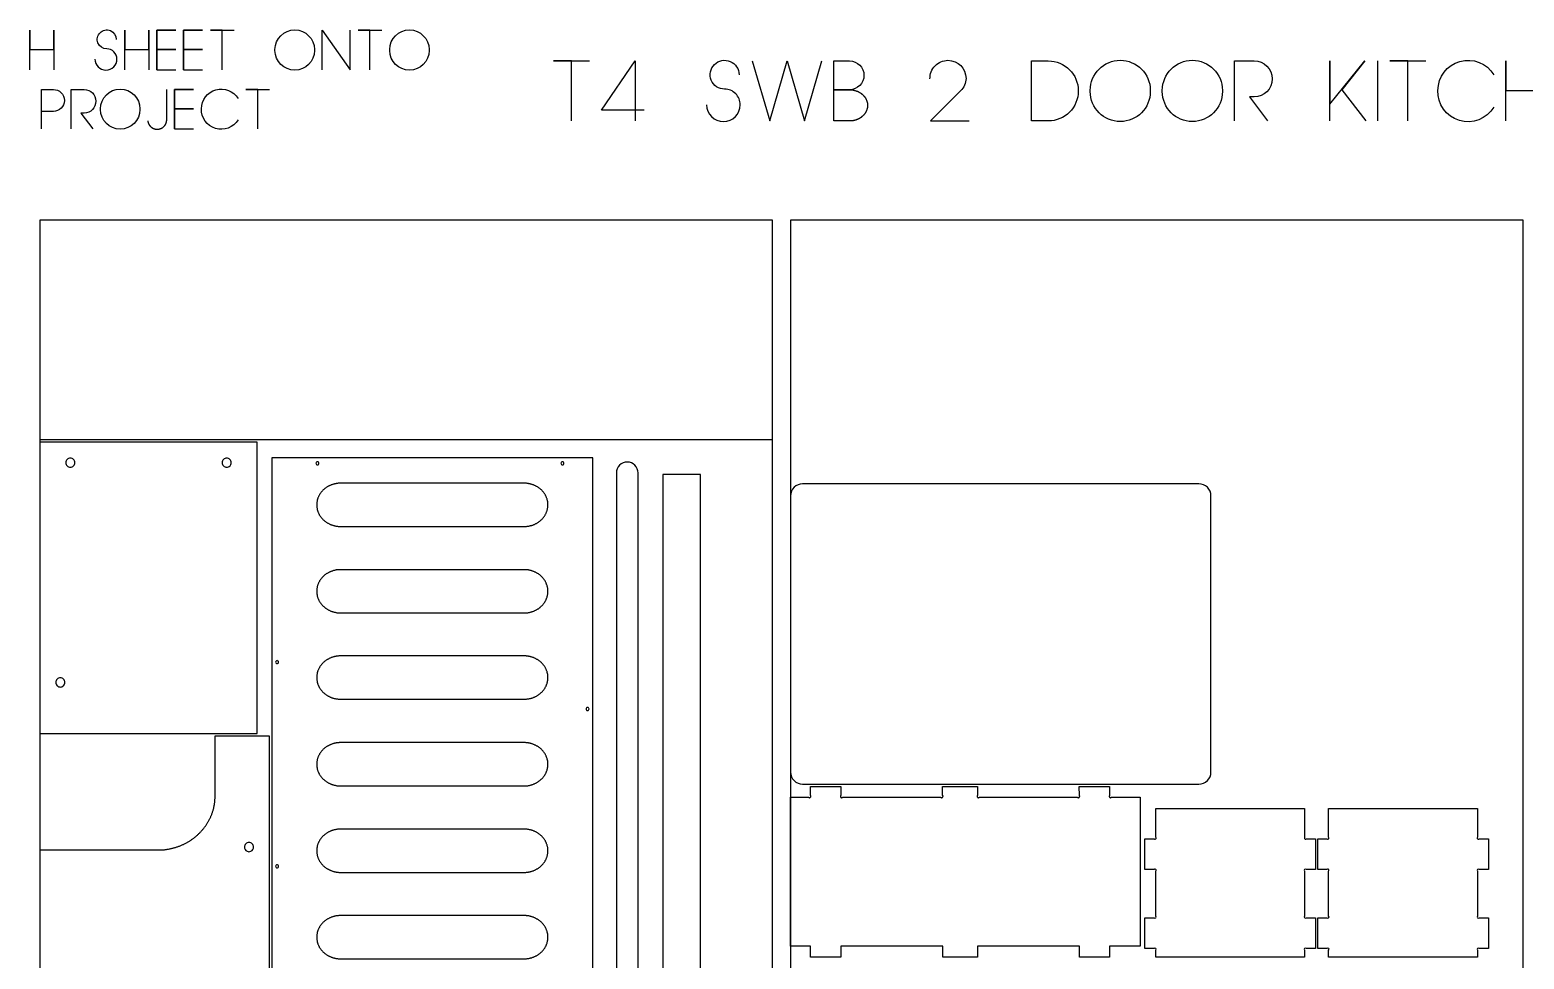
# Model space of a CAD drawing. Extents: x -767 to 4979, y -439 to 2808.
# Drawn here: x 1238 to 3726, y 1210 to 2757 of the extents above; entities that cross this region are included whole.
import ezdxf

# ---------------------------------------------------------------- set-up
doc = ezdxf.new("R2010")
doc.units = 0
for name, color, linetype in [('LAYER_10', 18, 'CONTINUOUS'), ('T5_LOGOLAYER_2', 18, 'CONTINUOUS'), ('T5_LOGOLAYER_20', 18, 'CONTINUOUS'), ('T5_LOGOLAYER_21', 18, 'CONTINUOUS')]:
    doc.layers.add(name, color=color, linetype=linetype)

msp = doc.modelspace()

# ---------------------------------------------------------------- linework, layer by layer
at = {"layer": 'LAYER_10'}
for points in [[(1640.3, 1024), (2175.3, 1024), (2175.3, 2044), (1640.3, 2044)], [(1754.9, 1929.9), (2060.7, 1929.9), (2061.7, 1929.9), (2062.7, 1929.9), (2063.7, 1930), (2064.7, 1930), (2065.7, 1930.1), (2066.7, 1930.3), (2067.7, 1930.4), (2068.7, 1930.6), (2069.6, 1930.8), (2070.6, 1931), (2071.5, 1931.2), (2072.5, 1931.5), (2073.4, 1931.7), (2074.3, 1932), (2075.2, 1932.3), (2076.1, 1932.7), (2077, 1933), (2077.8, 1933.4), (2078.7, 1933.8), (2079.5, 1934.2), (2080.4, 1934.6), (2081.2, 1935), (2082, 1935.5), (2082.8, 1936), (2083.6, 1936.5), (2084.4, 1937), (2085.1, 1937.5), (2085.8, 1938), (2086.6, 1938.6), (2087.3, 1939.2), (2088, 1939.8), (2088.7, 1940.4), (2089.3, 1941), (2090, 1941.6), (2090.6, 1942.2), (2091.2, 1942.9), (2091.8, 1943.6), (2092.4, 1944.3), (2093, 1945), (2093.5, 1945.7), (2094, 1946.4), (2094.5, 1947.1), (2095, 1947.9), (2095.5, 1948.6), (2095.9, 1949.4), (2096.4, 1950.2), (2096.8, 1951), (2097.2, 1951.8), (2097.5, 1952.6), (2097.9, 1953.4), (2098.2, 1954.2), (2098.5, 1955.1), (2098.8, 1955.9), (2099, 1956.8), (2099.3, 1957.6), (2099.5, 1958.5), (2099.7, 1959.4), (2099.8, 1960.3), (2100, 1961.2), (2100.1, 1962.1), (2100.2, 1963), (2100.2, 1963.9), (2100.3, 1964.8), (2100.3, 1965.7), (2100.3, 1965.9), (2100.3, 1966.8), (2100.3, 1967.7), (2100.2, 1968.6), (2100.1, 1969.5), (2100, 1970.4), (2099.9, 1971.3), (2099.7, 1972.2), (2099.5, 1973.1), (2099.3, 1974), (2099.1, 1974.9), (2098.8, 1975.7), (2098.5, 1976.6), (2098.2, 1977.4), (2097.9, 1978.2), (2097.6, 1979.1), (2097.2, 1979.9), (2096.8, 1980.7), (2096.4, 1981.5), (2096, 1982.2), (2095.5, 1983), (2095.1, 1983.8), (2094.6, 1984.5), (2094.1, 1985.3), (2093.5, 1986), (2093, 1986.7), (2092.4, 1987.4), (2091.9, 1988.1), (2091.3, 1988.8), (2090.6, 1989.4), (2090, 1990.1), (2089.4, 1990.7), (2088.7, 1991.3), (2088, 1991.9), (2087.3, 1992.5), (2086.6, 1993.1), (2085.9, 1993.6), (2085.2, 1994.2), (2084.4, 1994.7), (2083.6, 1995.2), (2082.8, 1995.7), (2082.1, 1996.2), (2081.2, 1996.6), (2080.4, 1997.1), (2079.6, 1997.5), (2078.7, 1997.9), (2077.9, 1998.3), (2077, 1998.7), (2076.1, 1999), (2075.2, 1999.4), (2074.3, 1999.7), (2073.4, 2000), (2072.5, 2000.2), (2071.5, 2000.5), (2070.6, 2000.7), (2069.6, 2000.9), (2068.7, 2001.1), (2067.7, 2001.3), (2066.7, 2001.4), (2065.7, 2001.6), (2064.8, 2001.7), (2063.8, 2001.8), (2062.7, 2001.8), (2061.7, 2001.8), (2060.7, 2001.9), (1754.9, 2001.9), (1753.9, 2001.8), (1752.9, 2001.8), (1751.9, 2001.8), (1750.9, 2001.7), (1749.9, 2001.6), (1748.9, 2001.4), (1747.9, 2001.3), (1746.9, 2001.1), (1746, 2000.9), (1745, 2000.7), (1744.1, 2000.5), (1743.1, 2000.2), (1742.2, 2000), (1741.3, 1999.7), (1740.4, 1999.4), (1739.5, 1999), (1738.6, 1998.7), (1737.8, 1998.3), (1736.9, 1997.9), (1736, 1997.5), (1735.2, 1997.1), (1734.4, 1996.7), (1733.6, 1996.2), (1732.8, 1995.7), (1732, 1995.2), (1731.2, 1994.7), (1730.5, 1994.2), (1729.7, 1993.7), (1729, 1993.1), (1728.3, 1992.5), (1727.6, 1991.9), (1726.9, 1991.3), (1726.3, 1990.7), (1725.6, 1990.1), (1725, 1989.4), (1724.4, 1988.8), (1723.8, 1988.1), (1723.2, 1987.4), (1722.6, 1986.7), (1722.1, 1986), (1721.6, 1985.3), (1721.1, 1984.6), (1720.6, 1983.8), (1720.1, 1983.1), (1719.7, 1982.3), (1719.2, 1981.5), (1718.8, 1980.7), (1718.4, 1979.9), (1718.1, 1979.1), (1717.7, 1978.3), (1717.4, 1977.4), (1717.1, 1976.6), (1716.8, 1975.8), (1716.6, 1974.9), (1716.3, 1974), (1716.1, 1973.2), (1715.9, 1972.3), (1715.8, 1971.4), (1715.6, 1970.5), (1715.5, 1969.6), (1715.4, 1968.7), (1715.4, 1967.8), (1715.3, 1966.8), (1715.3, 1965.9), (1715.3, 1965.9), (1715.3, 1964.9), (1715.4, 1964), (1715.4, 1963.1), (1715.5, 1962.2), (1715.6, 1961.3), (1715.8, 1960.4), (1715.9, 1959.5), (1716.1, 1958.6), (1716.3, 1957.7), (1716.6, 1956.9), (1716.8, 1956), (1717.1, 1955.2), (1717.4, 1954.3), (1717.7, 1953.5), (1718.1, 1952.7), (1718.4, 1951.8), (1718.8, 1951), (1719.2, 1950.3), (1719.6, 1949.5), (1720.1, 1948.7), (1720.6, 1947.9), (1721, 1947.2), (1721.5, 1946.5), (1722.1, 1945.7), (1722.6, 1945), (1723.2, 1944.3), (1723.8, 1943.6), (1724.3, 1943), (1725, 1942.3), (1725.6, 1941.7), (1726.2, 1941), (1726.9, 1940.4), (1727.6, 1939.8), (1728.3, 1939.2), (1729, 1938.6), (1729.7, 1938.1), (1730.5, 1937.5), (1731.2, 1937), (1732, 1936.5), (1732.8, 1936), (1733.6, 1935.5), (1734.4, 1935.1), (1735.2, 1934.6), (1736, 1934.2), (1736.9, 1933.8), (1737.7, 1933.4), (1738.6, 1933), (1739.5, 1932.7), (1740.4, 1932.4), (1741.3, 1932), (1742.2, 1931.8), (1743.1, 1931.5), (1744.1, 1931.2), (1745, 1931), (1746, 1930.8), (1746.9, 1930.6), (1747.9, 1930.4), (1748.9, 1930.3), (1749.9, 1930.1), (1750.9, 1930), (1751.9, 1930), (1752.9, 1929.9), (1753.9, 1929.9)], [(1754.9, 1785.9), (2060.7, 1785.9), (2061.7, 1785.9), (2062.7, 1786), (2063.7, 1786), (2064.7, 1786.1), (2065.7, 1786.2), (2066.7, 1786.3), (2067.7, 1786.5), (2068.7, 1786.7), (2069.6, 1786.8), (2070.6, 1787.1), (2071.5, 1787.3), (2072.5, 1787.5), (2073.4, 1787.8), (2074.3, 1788.1), (2075.2, 1788.4), (2076.1, 1788.7), (2077, 1789.1), (2077.8, 1789.5), (2078.7, 1789.8), (2079.5, 1790.3), (2080.4, 1790.7), (2081.2, 1791.1), (2082, 1791.6), (2082.8, 1792.1), (2083.6, 1792.5), (2084.4, 1793), (2085.1, 1793.6), (2085.8, 1794.1), (2086.6, 1794.7), (2087.3, 1795.2), (2088, 1795.8), (2088.7, 1796.4), (2089.3, 1797), (2090, 1797.7), (2090.6, 1798.3), (2091.2, 1799), (2091.8, 1799.6), (2092.4, 1800.3), (2093, 1801), (2093.5, 1801.7), (2094, 1802.5), (2094.5, 1803.2), (2095, 1803.9), (2095.5, 1804.7), (2095.9, 1805.5), (2096.4, 1806.2), (2096.8, 1807), (2097.2, 1807.8), (2097.5, 1808.6), (2097.9, 1809.5), (2098.2, 1810.3), (2098.5, 1811.1), (2098.8, 1812), (2099, 1812.8), (2099.3, 1813.7), (2099.5, 1814.6), (2099.7, 1815.4), (2099.8, 1816.3), (2100, 1817.2), (2100.1, 1818.1), (2100.2, 1819), (2100.2, 1820), (2100.3, 1820.9), (2100.3, 1821.8), (2100.3, 1821.9), (2100.3, 1822.9), (2100.3, 1823.8), (2100.2, 1824.7), (2100.1, 1825.6), (2100, 1826.5), (2099.9, 1827.4), (2099.7, 1828.3), (2099.5, 1829.2), (2099.3, 1830.1), (2099.1, 1830.9), (2098.8, 1831.8), (2098.5, 1832.6), (2098.2, 1833.5), (2097.9, 1834.3), (2097.6, 1835.1), (2097.2, 1835.9), (2096.8, 1836.7), (2096.4, 1837.5), (2096, 1838.3), (2095.5, 1839.1), (2095.1, 1839.8), (2094.6, 1840.6), (2094.1, 1841.3), (2093.5, 1842.1), (2093, 1842.8), (2092.4, 1843.5), (2091.9, 1844.2), (2091.3, 1844.8), (2090.6, 1845.5), (2090, 1846.1), (2089.4, 1846.8), (2088.7, 1847.4), (2088, 1848), (2087.3, 1848.6), (2086.6, 1849.1), (2085.9, 1849.7), (2085.2, 1850.3), (2084.4, 1850.8), (2083.6, 1851.3), (2082.8, 1851.8), (2082.1, 1852.3), (2081.2, 1852.7), (2080.4, 1853.2), (2079.6, 1853.6), (2078.7, 1854), (2077.9, 1854.4), (2077, 1854.7), (2076.1, 1855.1), (2075.2, 1855.4), (2074.3, 1855.7), (2073.4, 1856), (2072.5, 1856.3), (2071.5, 1856.6), (2070.6, 1856.8), (2069.6, 1857), (2068.7, 1857.2), (2067.7, 1857.4), (2066.7, 1857.5), (2065.7, 1857.6), (2064.8, 1857.7), (2063.8, 1857.8), (2062.7, 1857.9), (2061.7, 1857.9), (2060.7, 1857.9), (1754.9, 1857.9), (1753.9, 1857.9), (1752.9, 1857.9), (1751.9, 1857.8), (1750.9, 1857.7), (1749.9, 1857.6), (1748.9, 1857.5), (1747.9, 1857.4), (1746.9, 1857.2), (1746, 1857), (1745, 1856.8), (1744.1, 1856.6), (1743.1, 1856.3), (1742.2, 1856), (1741.3, 1855.7), (1740.4, 1855.4), (1739.5, 1855.1), (1738.6, 1854.8), (1737.8, 1854.4), (1736.9, 1854), (1736, 1853.6), (1735.2, 1853.2), (1734.4, 1852.7), (1733.6, 1852.3), (1732.8, 1851.8), (1732, 1851.3), (1731.2, 1850.8), (1730.5, 1850.3), (1729.7, 1849.7), (1729, 1849.2), (1728.3, 1848.6), (1727.6, 1848), (1726.9, 1847.4), (1726.3, 1846.8), (1725.6, 1846.2), (1725, 1845.5), (1724.4, 1844.9), (1723.8, 1844.2), (1723.2, 1843.5), (1722.6, 1842.8), (1722.1, 1842.1), (1721.6, 1841.4), (1721.1, 1840.6), (1720.6, 1839.9), (1720.1, 1839.1), (1719.7, 1838.4), (1719.2, 1837.6), (1718.8, 1836.8), (1718.4, 1836), (1718.1, 1835.2), (1717.7, 1834.3), (1717.4, 1833.5), (1717.1, 1832.7), (1716.8, 1831.8), (1716.6, 1831), (1716.3, 1830.1), (1716.1, 1829.2), (1715.9, 1828.4), (1715.8, 1827.5), (1715.6, 1826.6), (1715.5, 1825.7), (1715.4, 1824.8), (1715.4, 1823.8), (1715.3, 1822.9), (1715.3, 1822), (1715.3, 1821.9), (1715.3, 1821), (1715.4, 1820.1), (1715.4, 1819.2), (1715.5, 1818.2), (1715.6, 1817.3), (1715.8, 1816.4), (1715.9, 1815.6), (1716.1, 1814.7), (1716.3, 1813.8), (1716.6, 1812.9), (1716.8, 1812.1), (1717.1, 1811.2), (1717.4, 1810.4), (1717.7, 1809.6), (1718.1, 1808.7), (1718.4, 1807.9), (1718.8, 1807.1), (1719.2, 1806.3), (1719.6, 1805.5), (1720.1, 1804.8), (1720.6, 1804), (1721, 1803.3), (1721.5, 1802.5), (1722.1, 1801.8), (1722.6, 1801.1), (1723.2, 1800.4), (1723.8, 1799.7), (1724.3, 1799), (1725, 1798.4), (1725.6, 1797.7), (1726.2, 1797.1), (1726.9, 1796.5), (1727.6, 1795.9), (1728.3, 1795.3), (1729, 1794.7), (1729.7, 1794.1), (1730.5, 1793.6), (1731.2, 1793.1), (1732, 1792.6), (1732.8, 1792.1), (1733.6, 1791.6), (1734.4, 1791.1), (1735.2, 1790.7), (1736, 1790.3), (1736.9, 1789.9), (1737.7, 1789.5), (1738.6, 1789.1), (1739.5, 1788.8), (1740.4, 1788.4), (1741.3, 1788.1), (1742.2, 1787.8), (1743.1, 1787.5), (1744.1, 1787.3), (1745, 1787.1), (1746, 1786.9), (1746.9, 1786.7), (1747.9, 1786.5), (1748.9, 1786.3), (1749.9, 1786.2), (1750.9, 1786.1), (1751.9, 1786), (1752.9, 1786), (1753.9, 1785.9)], [(1754.9, 1642.3), (2060.7, 1642.3), (2061.7, 1642.3), (2062.7, 1642.3), (2063.7, 1642.4), (2064.7, 1642.5), (2065.7, 1642.6), (2066.7, 1642.7), (2067.7, 1642.9), (2068.7, 1643), (2069.6, 1643.2), (2070.6, 1643.4), (2071.5, 1643.7), (2072.5, 1643.9), (2073.4, 1644.2), (2074.3, 1644.5), (2075.2, 1644.8), (2076.1, 1645.1), (2077, 1645.5), (2077.8, 1645.8), (2078.7, 1646.2), (2079.5, 1646.6), (2080.4, 1647), (2081.2, 1647.5), (2082, 1647.9), (2082.8, 1648.4), (2083.6, 1648.9), (2084.4, 1649.4), (2085.1, 1649.9), (2085.8, 1650.5), (2086.6, 1651), (2087.3, 1651.6), (2088, 1652.2), (2088.7, 1652.8), (2089.3, 1653.4), (2090, 1654), (2090.6, 1654.7), (2091.2, 1655.3), (2091.8, 1656), (2092.4, 1656.7), (2093, 1657.4), (2093.5, 1658.1), (2094, 1658.8), (2094.5, 1659.6), (2095, 1660.3), (2095.5, 1661.1), (2095.9, 1661.8), (2096.4, 1662.6), (2096.8, 1663.4), (2097.2, 1664.2), (2097.5, 1665), (2097.9, 1665.8), (2098.2, 1666.7), (2098.5, 1667.5), (2098.8, 1668.3), (2099, 1669.2), (2099.3, 1670.1), (2099.5, 1670.9), (2099.7, 1671.8), (2099.8, 1672.7), (2100, 1673.6), (2100.1, 1674.5), (2100.2, 1675.4), (2100.2, 1676.3), (2100.3, 1677.2), (2100.3, 1678.2), (2100.3, 1678.3), (2100.3, 1679.2), (2100.3, 1680.1), (2100.2, 1681.1), (2100.1, 1682), (2100, 1682.9), (2099.9, 1683.8), (2099.7, 1684.7), (2099.5, 1685.6), (2099.3, 1686.4), (2099.1, 1687.3), (2098.8, 1688.2), (2098.5, 1689), (2098.2, 1689.8), (2097.9, 1690.7), (2097.6, 1691.5), (2097.2, 1692.3), (2096.8, 1693.1), (2096.4, 1693.9), (2096, 1694.7), (2095.5, 1695.5), (2095.1, 1696.2), (2094.6, 1697), (2094.1, 1697.7), (2093.5, 1698.4), (2093, 1699.1), (2092.4, 1699.8), (2091.9, 1700.5), (2091.3, 1701.2), (2090.6, 1701.9), (2090, 1702.5), (2089.4, 1703.1), (2088.7, 1703.8), (2088, 1704.4), (2087.3, 1704.9), (2086.6, 1705.5), (2085.9, 1706.1), (2085.2, 1706.6), (2084.4, 1707.1), (2083.6, 1707.7), (2082.8, 1708.1), (2082.1, 1708.6), (2081.2, 1709.1), (2080.4, 1709.5), (2079.6, 1710), (2078.7, 1710.4), (2077.9, 1710.7), (2077, 1711.1), (2076.1, 1711.5), (2075.2, 1711.8), (2074.3, 1712.1), (2073.4, 1712.4), (2072.5, 1712.7), (2071.5, 1712.9), (2070.6, 1713.2), (2069.6, 1713.4), (2068.7, 1713.6), (2067.7, 1713.7), (2066.7, 1713.9), (2065.7, 1714), (2064.8, 1714.1), (2063.8, 1714.2), (2062.7, 1714.2), (2061.7, 1714.3), (2060.7, 1714.3), (1754.9, 1714.3), (1753.9, 1714.3), (1752.9, 1714.2), (1751.9, 1714.2), (1750.9, 1714.1), (1749.9, 1714), (1748.9, 1713.9), (1747.9, 1713.7), (1746.9, 1713.6), (1746, 1713.4), (1745, 1713.2), (1744.1, 1712.9), (1743.1, 1712.7), (1742.2, 1712.4), (1741.3, 1712.1), (1740.4, 1711.8), (1739.5, 1711.5), (1738.6, 1711.1), (1737.8, 1710.8), (1736.9, 1710.4), (1736, 1710), (1735.2, 1709.5), (1734.4, 1709.1), (1733.6, 1708.6), (1732.8, 1708.2), (1732, 1707.7), (1731.2, 1707.2), (1730.5, 1706.6), (1729.7, 1706.1), (1729, 1705.5), (1728.3, 1705), (1727.6, 1704.4), (1726.9, 1703.8), (1726.3, 1703.2), (1725.6, 1702.5), (1725, 1701.9), (1724.4, 1701.2), (1723.8, 1700.5), (1723.2, 1699.9), (1722.6, 1699.2), (1722.1, 1698.5), (1721.6, 1697.7), (1721.1, 1697), (1720.6, 1696.2), (1720.1, 1695.5), (1719.7, 1694.7), (1719.2, 1693.9), (1718.8, 1693.1), (1718.4, 1692.3), (1718.1, 1691.5), (1717.7, 1690.7), (1717.4, 1689.9), (1717.1, 1689), (1716.8, 1688.2), (1716.6, 1687.3), (1716.3, 1686.5), (1716.1, 1685.6), (1715.9, 1684.7), (1715.8, 1683.8), (1715.6, 1682.9), (1715.5, 1682), (1715.4, 1681.1), (1715.4, 1680.2), (1715.3, 1679.3), (1715.3, 1678.4), (1715.3, 1678.3), (1715.3, 1677.4), (1715.4, 1676.4), (1715.4, 1675.5), (1715.5, 1674.6), (1715.6, 1673.7), (1715.8, 1672.8), (1715.9, 1671.9), (1716.1, 1671), (1716.3, 1670.2), (1716.6, 1669.3), (1716.8, 1668.4), (1717.1, 1667.6), (1717.4, 1666.7), (1717.7, 1665.9), (1718.1, 1665.1), (1718.4, 1664.3), (1718.8, 1663.5), (1719.2, 1662.7), (1719.6, 1661.9), (1720.1, 1661.1), (1720.6, 1660.4), (1721, 1659.6), (1721.5, 1658.9), (1722.1, 1658.2), (1722.6, 1657.5), (1723.2, 1656.8), (1723.8, 1656.1), (1724.3, 1655.4), (1725, 1654.7), (1725.6, 1654.1), (1726.2, 1653.5), (1726.9, 1652.8), (1727.6, 1652.2), (1728.3, 1651.6), (1729, 1651.1), (1729.7, 1650.5), (1730.5, 1650), (1731.2, 1649.4), (1732, 1648.9), (1732.8, 1648.4), (1733.6, 1648), (1734.4, 1647.5), (1735.2, 1647.1), (1736, 1646.6), (1736.9, 1646.2), (1737.7, 1645.8), (1738.6, 1645.5), (1739.5, 1645.1), (1740.4, 1644.8), (1741.3, 1644.5), (1742.2, 1644.2), (1743.1, 1643.9), (1744.1, 1643.7), (1745, 1643.4), (1746, 1643.2), (1746.9, 1643), (1747.9, 1642.9), (1748.9, 1642.7), (1749.9, 1642.6), (1750.9, 1642.5), (1751.9, 1642.4), (1752.9, 1642.3), (1753.9, 1642.3)], [(1754.9, 1497.9), (2060.7, 1497.9), (2061.7, 1497.9), (2062.7, 1498), (2063.7, 1498), (2064.7, 1498.1), (2065.7, 1498.2), (2066.7, 1498.3), (2067.7, 1498.5), (2068.7, 1498.7), (2069.6, 1498.8), (2070.6, 1499.1), (2071.5, 1499.3), (2072.5, 1499.5), (2073.4, 1499.8), (2074.3, 1500.1), (2075.2, 1500.4), (2076.1, 1500.7), (2077, 1501.1), (2077.8, 1501.5), (2078.7, 1501.9), (2079.5, 1502.3), (2080.4, 1502.7), (2081.2, 1503.1), (2082, 1503.6), (2082.8, 1504.1), (2083.6, 1504.5), (2084.4, 1505.1), (2085.1, 1505.6), (2085.8, 1506.1), (2086.6, 1506.7), (2087.3, 1507.2), (2088, 1507.8), (2088.7, 1508.4), (2089.3, 1509), (2090, 1509.7), (2090.6, 1510.3), (2091.2, 1511), (2091.8, 1511.6), (2092.4, 1512.3), (2093, 1513), (2093.5, 1513.7), (2094, 1514.5), (2094.5, 1515.2), (2095, 1515.9), (2095.5, 1516.7), (2095.9, 1517.5), (2096.4, 1518.2), (2096.8, 1519), (2097.2, 1519.8), (2097.5, 1520.6), (2097.9, 1521.5), (2098.2, 1522.3), (2098.5, 1523.1), (2098.8, 1524), (2099, 1524.8), (2099.3, 1525.7), (2099.5, 1526.6), (2099.7, 1527.4), (2099.8, 1528.3), (2100, 1529.2), (2100.1, 1530.1), (2100.2, 1531), (2100.2, 1532), (2100.3, 1532.9), (2100.3, 1533.8), (2100.3, 1533.9), (2100.3, 1534.9), (2100.3, 1535.8), (2100.2, 1536.7), (2100.1, 1537.6), (2100, 1538.5), (2099.9, 1539.4), (2099.7, 1540.3), (2099.5, 1541.2), (2099.3, 1542.1), (2099.1, 1542.9), (2098.8, 1543.8), (2098.5, 1544.6), (2098.2, 1545.5), (2097.9, 1546.3), (2097.6, 1547.1), (2097.2, 1547.9), (2096.8, 1548.7), (2096.4, 1549.5), (2096, 1550.3), (2095.5, 1551.1), (2095.1, 1551.8), (2094.6, 1552.6), (2094.1, 1553.3), (2093.5, 1554.1), (2093, 1554.8), (2092.4, 1555.5), (2091.9, 1556.2), (2091.3, 1556.8), (2090.6, 1557.5), (2090, 1558.1), (2089.4, 1558.8), (2088.7, 1559.4), (2088, 1560), (2087.3, 1560.6), (2086.6, 1561.2), (2085.9, 1561.7), (2085.2, 1562.3), (2084.4, 1562.8), (2083.6, 1563.3), (2082.8, 1563.8), (2082.1, 1564.3), (2081.2, 1564.7), (2080.4, 1565.2), (2079.6, 1565.6), (2078.7, 1566), (2077.9, 1566.4), (2077, 1566.7), (2076.1, 1567.1), (2075.2, 1567.4), (2074.3, 1567.7), (2073.4, 1568), (2072.5, 1568.3), (2071.5, 1568.6), (2070.6, 1568.8), (2069.6, 1569), (2068.7, 1569.2), (2067.7, 1569.4), (2066.7, 1569.5), (2065.7, 1569.6), (2064.8, 1569.7), (2063.8, 1569.8), (2062.7, 1569.9), (2061.7, 1569.9), (2060.7, 1569.9), (1754.9, 1569.9), (1753.9, 1569.9), (1752.9, 1569.9), (1751.9, 1569.8), (1750.9, 1569.7), (1749.9, 1569.6), (1748.9, 1569.5), (1747.9, 1569.4), (1746.9, 1569.2), (1746, 1569), (1745, 1568.8), (1744.1, 1568.6), (1743.1, 1568.3), (1742.2, 1568), (1741.3, 1567.7), (1740.4, 1567.4), (1739.5, 1567.1), (1738.6, 1566.8), (1737.8, 1566.4), (1736.9, 1566), (1736, 1565.6), (1735.2, 1565.2), (1734.4, 1564.7), (1733.6, 1564.3), (1732.8, 1563.8), (1732, 1563.3), (1731.2, 1562.8), (1730.5, 1562.3), (1729.7, 1561.7), (1729, 1561.2), (1728.3, 1560.6), (1727.6, 1560), (1726.9, 1559.4), (1726.3, 1558.8), (1725.6, 1558.2), (1725, 1557.5), (1724.4, 1556.9), (1723.8, 1556.2), (1723.2, 1555.5), (1722.6, 1554.8), (1722.1, 1554.1), (1721.6, 1553.4), (1721.1, 1552.6), (1720.6, 1551.9), (1720.1, 1551.1), (1719.7, 1550.4), (1719.2, 1549.6), (1718.8, 1548.8), (1718.4, 1548), (1718.1, 1547.2), (1717.7, 1546.4), (1717.4, 1545.5), (1717.1, 1544.7), (1716.8, 1543.8), (1716.6, 1543), (1716.3, 1542.1), (1716.1, 1541.2), (1715.9, 1540.4), (1715.8, 1539.5), (1715.6, 1538.6), (1715.5, 1537.7), (1715.4, 1536.8), (1715.4, 1535.8), (1715.3, 1534.9), (1715.3, 1534), (1715.3, 1533.9), (1715.3, 1533), (1715.4, 1532.1), (1715.4, 1531.2), (1715.5, 1530.2), (1715.6, 1529.3), (1715.8, 1528.4), (1715.9, 1527.6), (1716.1, 1526.7), (1716.3, 1525.8), (1716.6, 1524.9), (1716.8, 1524.1), (1717.1, 1523.2), (1717.4, 1522.4), (1717.7, 1521.6), (1718.1, 1520.7), (1718.4, 1519.9), (1718.8, 1519.1), (1719.2, 1518.3), (1719.6, 1517.5), (1720.1, 1516.8), (1720.6, 1516), (1721, 1515.3), (1721.5, 1514.5), (1722.1, 1513.8), (1722.6, 1513.1), (1723.2, 1512.4), (1723.8, 1511.7), (1724.3, 1511), (1725, 1510.4), (1725.6, 1509.7), (1726.2, 1509.1), (1726.9, 1508.5), (1727.6, 1507.9), (1728.3, 1507.3), (1729, 1506.7), (1729.7, 1506.1), (1730.5, 1505.6), (1731.2, 1505.1), (1732, 1504.6), (1732.8, 1504.1), (1733.6, 1503.6), (1734.4, 1503.1), (1735.2, 1502.7), (1736, 1502.3), (1736.9, 1501.9), (1737.7, 1501.5), (1738.6, 1501.1), (1739.5, 1500.8), (1740.4, 1500.4), (1741.3, 1500.1), (1742.2, 1499.8), (1743.1, 1499.5), (1744.1, 1499.3), (1745, 1499.1), (1746, 1498.9), (1746.9, 1498.7), (1747.9, 1498.5), (1748.9, 1498.3), (1749.9, 1498.2), (1750.9, 1498.1), (1751.9, 1498), (1752.9, 1498), (1753.9, 1497.9)], [(1754.9, 1353.9), (2060.7, 1353.9), (2061.7, 1353.9), (2062.7, 1354), (2063.7, 1354), (2064.7, 1354.1), (2065.7, 1354.2), (2066.7, 1354.3), (2067.7, 1354.5), (2068.7, 1354.7), (2069.6, 1354.8), (2070.6, 1355.1), (2071.5, 1355.3), (2072.5, 1355.5), (2073.4, 1355.8), (2074.3, 1356.1), (2075.2, 1356.4), (2076.1, 1356.7), (2077, 1357.1), (2077.8, 1357.5), (2078.7, 1357.8), (2079.5, 1358.3), (2080.4, 1358.7), (2081.2, 1359.1), (2082, 1359.6), (2082.8, 1360), (2083.6, 1360.5), (2084.4, 1361), (2085.1, 1361.6), (2085.8, 1362.1), (2086.6, 1362.7), (2087.3, 1363.2), (2088, 1363.8), (2088.7, 1364.4), (2089.3, 1365), (2090, 1365.7), (2090.6, 1366.3), (2091.2, 1367), (2091.8, 1367.6), (2092.4, 1368.3), (2093, 1369), (2093.5, 1369.7), (2094, 1370.5), (2094.5, 1371.2), (2095, 1371.9), (2095.5, 1372.7), (2095.9, 1373.5), (2096.4, 1374.2), (2096.8, 1375), (2097.2, 1375.8), (2097.5, 1376.6), (2097.9, 1377.5), (2098.2, 1378.3), (2098.5, 1379.1), (2098.8, 1380), (2099, 1380.8), (2099.3, 1381.7), (2099.5, 1382.6), (2099.7, 1383.4), (2099.8, 1384.3), (2100, 1385.2), (2100.1, 1386.1), (2100.2, 1387), (2100.2, 1388), (2100.3, 1388.9), (2100.3, 1389.8), (2100.3, 1389.9), (2100.3, 1390.9), (2100.3, 1391.8), (2100.2, 1392.7), (2100.1, 1393.6), (2100, 1394.5), (2099.9, 1395.4), (2099.7, 1396.3), (2099.5, 1397.2), (2099.3, 1398.1), (2099.1, 1398.9), (2098.8, 1399.8), (2098.5, 1400.6), (2098.2, 1401.5), (2097.9, 1402.3), (2097.6, 1403.1), (2097.2, 1403.9), (2096.8, 1404.7), (2096.4, 1405.5), (2096, 1406.3), (2095.5, 1407.1), (2095.1, 1407.8), (2094.6, 1408.6), (2094.1, 1409.3), (2093.5, 1410.1), (2093, 1410.8), (2092.4, 1411.5), (2091.9, 1412.2), (2091.3, 1412.8), (2090.6, 1413.5), (2090, 1414.1), (2089.4, 1414.8), (2088.7, 1415.4), (2088, 1416), (2087.3, 1416.6), (2086.6, 1417.1), (2085.9, 1417.7), (2085.2, 1418.2), (2084.4, 1418.8), (2083.6, 1419.3), (2082.8, 1419.8), (2082.1, 1420.3), (2081.2, 1420.7), (2080.4, 1421.2), (2079.6, 1421.6), (2078.7, 1422), (2077.9, 1422.4), (2077, 1422.7), (2076.1, 1423.1), (2075.2, 1423.4), (2074.3, 1423.7), (2073.4, 1424), (2072.5, 1424.3), (2071.5, 1424.6), (2070.6, 1424.8), (2069.6, 1425), (2068.7, 1425.2), (2067.7, 1425.4), (2066.7, 1425.5), (2065.7, 1425.6), (2064.8, 1425.7), (2063.8, 1425.8), (2062.7, 1425.9), (2061.7, 1425.9), (2060.7, 1425.9), (1754.9, 1425.9), (1753.9, 1425.9), (1752.9, 1425.9), (1751.9, 1425.8), (1750.9, 1425.7), (1749.9, 1425.6), (1748.9, 1425.5), (1747.9, 1425.4), (1746.9, 1425.2), (1746, 1425), (1745, 1424.8), (1744.1, 1424.6), (1743.1, 1424.3), (1742.2, 1424), (1741.3, 1423.7), (1740.4, 1423.4), (1739.5, 1423.1), (1738.6, 1422.8), (1737.8, 1422.4), (1736.9, 1422), (1736, 1421.6), (1735.2, 1421.2), (1734.4, 1420.7), (1733.6, 1420.3), (1732.8, 1419.8), (1732, 1419.3), (1731.2, 1418.8), (1730.5, 1418.3), (1729.7, 1417.7), (1729, 1417.2), (1728.3, 1416.6), (1727.6, 1416), (1726.9, 1415.4), (1726.3, 1414.8), (1725.6, 1414.2), (1725, 1413.5), (1724.4, 1412.9), (1723.8, 1412.2), (1723.2, 1411.5), (1722.6, 1410.8), (1722.1, 1410.1), (1721.6, 1409.4), (1721.1, 1408.6), (1720.6, 1407.9), (1720.1, 1407.1), (1719.7, 1406.4), (1719.2, 1405.6), (1718.8, 1404.8), (1718.4, 1404), (1718.1, 1403.2), (1717.7, 1402.3), (1717.4, 1401.5), (1717.1, 1400.7), (1716.8, 1399.8), (1716.6, 1399), (1716.3, 1398.1), (1716.1, 1397.2), (1715.9, 1396.4), (1715.8, 1395.5), (1715.6, 1394.6), (1715.5, 1393.7), (1715.4, 1392.8), (1715.4, 1391.8), (1715.3, 1390.9), (1715.3, 1390), (1715.3, 1389.9), (1715.3, 1389), (1715.4, 1388.1), (1715.4, 1387.2), (1715.5, 1386.2), (1715.6, 1385.3), (1715.8, 1384.4), (1715.9, 1383.6), (1716.1, 1382.7), (1716.3, 1381.8), (1716.6, 1380.9), (1716.8, 1380.1), (1717.1, 1379.2), (1717.4, 1378.4), (1717.7, 1377.5), (1718.1, 1376.7), (1718.4, 1375.9), (1718.8, 1375.1), (1719.2, 1374.3), (1719.6, 1373.5), (1720.1, 1372.8), (1720.6, 1372), (1721, 1371.3), (1721.5, 1370.5), (1722.1, 1369.8), (1722.6, 1369.1), (1723.2, 1368.4), (1723.8, 1367.7), (1724.3, 1367), (1725, 1366.4), (1725.6, 1365.7), (1726.2, 1365.1), (1726.9, 1364.5), (1727.6, 1363.9), (1728.3, 1363.3), (1729, 1362.7), (1729.7, 1362.1), (1730.5, 1361.6), (1731.2, 1361.1), (1732, 1360.6), (1732.8, 1360.1), (1733.6, 1359.6), (1734.4, 1359.1), (1735.2, 1358.7), (1736, 1358.3), (1736.9, 1357.9), (1737.7, 1357.5), (1738.6, 1357.1), (1739.5, 1356.8), (1740.4, 1356.4), (1741.3, 1356.1), (1742.2, 1355.8), (1743.1, 1355.5), (1744.1, 1355.3), (1745, 1355.1), (1746, 1354.8), (1746.9, 1354.7), (1747.9, 1354.5), (1748.9, 1354.3), (1749.9, 1354.2), (1750.9, 1354.1), (1751.9, 1354), (1752.9, 1354), (1753.9, 1353.9)], [(1754.9, 1210), (2060.7, 1210), (2061.7, 1210), (2062.7, 1210.1), (2063.7, 1210.1), (2064.7, 1210.2), (2065.7, 1210.3), (2066.7, 1210.4), (2067.7, 1210.6), (2068.7, 1210.7), (2069.6, 1210.9), (2070.6, 1211.1), (2071.5, 1211.4), (2072.5, 1211.6), (2073.4, 1211.9), (2074.3, 1212.2), (2075.2, 1212.5), (2076.1, 1212.8), (2077, 1213.2), (2077.8, 1213.6), (2078.7, 1213.9), (2079.5, 1214.3), (2080.4, 1214.8), (2081.2, 1215.2), (2082, 1215.7), (2082.8, 1216.1), (2083.6, 1216.6), (2084.4, 1217.1), (2085.1, 1217.7), (2085.8, 1218.2), (2086.6, 1218.8), (2087.3, 1219.3), (2088, 1219.9), (2088.7, 1220.5), (2089.3, 1221.1), (2090, 1221.8), (2090.6, 1222.4), (2091.2, 1223.1), (2091.8, 1223.7), (2092.4, 1224.4), (2093, 1225.1), (2093.5, 1225.8), (2094, 1226.5), (2094.5, 1227.3), (2095, 1228), (2095.5, 1228.8), (2095.9, 1229.6), (2096.4, 1230.3), (2096.8, 1231.1), (2097.2, 1231.9), (2097.5, 1232.7), (2097.9, 1233.5), (2098.2, 1234.4), (2098.5, 1235.2), (2098.8, 1236.1), (2099, 1236.9), (2099.3, 1237.8), (2099.5, 1238.7), (2099.7, 1239.5), (2099.8, 1240.4), (2100, 1241.3), (2100.1, 1242.2), (2100.2, 1243.1), (2100.2, 1244), (2100.3, 1245), (2100.3, 1245.9), (2100.3, 1246), (2100.3, 1246.9), (2100.3, 1247.9), (2100.2, 1248.8), (2100.1, 1249.7), (2100, 1250.6), (2099.9, 1251.5), (2099.7, 1252.4), (2099.5, 1253.3), (2099.3, 1254.1), (2099.1, 1255), (2098.8, 1255.9), (2098.5, 1256.7), (2098.2, 1257.6), (2097.9, 1258.4), (2097.6, 1259.2), (2097.2, 1260), (2096.8, 1260.8), (2096.4, 1261.6), (2096, 1262.4), (2095.5, 1263.2), (2095.1, 1263.9), (2094.6, 1264.7), (2094.1, 1265.4), (2093.5, 1266.1), (2093, 1266.9), (2092.4, 1267.6), (2091.9, 1268.2), (2091.3, 1268.9), (2090.6, 1269.6), (2090, 1270.2), (2089.4, 1270.9), (2088.7, 1271.5), (2088, 1272.1), (2087.3, 1272.7), (2086.6, 1273.2), (2085.9, 1273.8), (2085.2, 1274.3), (2084.4, 1274.9), (2083.6, 1275.4), (2082.8, 1275.9), (2082.1, 1276.3), (2081.2, 1276.8), (2080.4, 1277.2), (2079.6, 1277.7), (2078.7, 1278.1), (2077.9, 1278.5), (2077, 1278.8), (2076.1, 1279.2), (2075.2, 1279.5), (2074.3, 1279.8), (2073.4, 1280.1), (2072.5, 1280.4), (2071.5, 1280.7), (2070.6, 1280.9), (2069.6, 1281.1), (2068.7, 1281.3), (2067.7, 1281.5), (2066.7, 1281.6), (2065.7, 1281.7), (2064.8, 1281.8), (2063.8, 1281.9), (2062.7, 1282), (2061.7, 1282), (2060.7, 1282), (1754.9, 1282), (1753.9, 1282), (1752.9, 1282), (1751.9, 1281.9), (1750.9, 1281.8), (1749.9, 1281.7), (1748.9, 1281.6), (1747.9, 1281.5), (1746.9, 1281.3), (1746, 1281.1), (1745, 1280.9), (1744.1, 1280.7), (1743.1, 1280.4), (1742.2, 1280.1), (1741.3, 1279.8), (1740.4, 1279.5), (1739.5, 1279.2), (1738.6, 1278.8), (1737.8, 1278.5), (1736.9, 1278.1), (1736, 1277.7), (1735.2, 1277.3), (1734.4, 1276.8), (1733.6, 1276.4), (1732.8, 1275.9), (1732, 1275.4), (1731.2, 1274.9), (1730.5, 1274.4), (1729.7, 1273.8), (1729, 1273.3), (1728.3, 1272.7), (1727.6, 1272.1), (1726.9, 1271.5), (1726.3, 1270.9), (1725.6, 1270.2), (1725, 1269.6), (1724.4, 1268.9), (1723.8, 1268.3), (1723.2, 1267.6), (1722.6, 1266.9), (1722.1, 1266.2), (1721.6, 1265.5), (1721.1, 1264.7), (1720.6, 1264), (1720.1, 1263.2), (1719.7, 1262.4), (1719.2, 1261.7), (1718.8, 1260.9), (1718.4, 1260.1), (1718.1, 1259.3), (1717.7, 1258.4), (1717.4, 1257.6), (1717.1, 1256.8), (1716.8, 1255.9), (1716.6, 1255.1), (1716.3, 1254.2), (1716.1, 1253.3), (1715.9, 1252.4), (1715.8, 1251.6), (1715.6, 1250.7), (1715.5, 1249.8), (1715.4, 1248.8), (1715.4, 1247.9), (1715.3, 1247), (1715.3, 1246.1), (1715.3, 1246), (1715.3, 1245.1), (1715.4, 1244.2), (1715.4, 1243.2), (1715.5, 1242.3), (1715.6, 1241.4), (1715.8, 1240.5), (1715.9, 1239.6), (1716.1, 1238.8), (1716.3, 1237.9), (1716.6, 1237), (1716.8, 1236.2), (1717.1, 1235.3), (1717.4, 1234.5), (1717.7, 1233.6), (1718.1, 1232.8), (1718.4, 1232), (1718.8, 1231.2), (1719.2, 1230.4), (1719.6, 1229.6), (1720.1, 1228.9), (1720.6, 1228.1), (1721, 1227.3), (1721.5, 1226.6), (1722.1, 1225.9), (1722.6, 1225.2), (1723.2, 1224.5), (1723.8, 1223.8), (1724.3, 1223.1), (1725, 1222.5), (1725.6, 1221.8), (1726.2, 1221.2), (1726.9, 1220.6), (1727.6, 1220), (1728.3, 1219.4), (1729, 1218.8), (1729.7, 1218.2), (1730.5, 1217.7), (1731.2, 1217.2), (1732, 1216.7), (1732.8, 1216.2), (1733.6, 1215.7), (1734.4, 1215.2), (1735.2, 1214.8), (1736, 1214.4), (1736.9, 1214), (1737.7, 1213.6), (1738.6, 1213.2), (1739.5, 1212.8), (1740.4, 1212.5), (1741.3, 1212.2), (1742.2, 1211.9), (1743.1, 1211.6), (1744.1, 1211.4), (1745, 1211.1), (1746, 1210.9), (1746.9, 1210.7), (1747.9, 1210.6), (1748.9, 1210.4), (1749.9, 1210.3), (1750.9, 1210.2), (1751.9, 1210.1), (1752.9, 1210.1), (1753.9, 1210)]]:
    msp.add_lwpolyline(points, close=True, dxfattribs=at)
for points in [[(1716.5, 2037.5, 0.414214), (1714, 2035, 0.414214), (1716.5, 2032.5, 0.414214), (1719, 2035, 0.414214)], [(2124.5, 2037.5, 0.414214), (2122, 2035, 0.414214), (2124.5, 2032.5, 0.414214), (2127, 2035, 0.414214)], [(1649.3, 1706.5, 0.414214), (1646.8, 1704, 0.414214), (1649.3, 1701.5, 0.414214), (1651.8, 1704, 0.414214)], [(1602.4, 1403.6, 0.414214), (1594.8, 1396, 0.414214), (1602.4, 1388.4, 0.414214), (1610, 1396, 0.414214)], [(1649.3, 1366.5, 0.414214), (1646.8, 1364, 0.414214), (1649.3, 1361.5, 0.414214), (1651.8, 1364, 0.414214)]]:
    msp.add_lwpolyline(points, format="xyb", close=True, dxfattribs=at)
msp.add_lwpolyline([(1254.3, 1391.2), (1450.6, 1391.2), (1451.9, 1391.2), (1453.1, 1391.2), (1454.3, 1391.2), (1455.5, 1391.3), (1456.8, 1391.3), (1458, 1391.4), (1459.2, 1391.5), (1460.4, 1391.6), (1461.6, 1391.7), (1462.8, 1391.9), (1464, 1392), (1465.2, 1392.2), (1466.4, 1392.4), (1467.6, 1392.6), (1468.7, 1392.8), (1469.9, 1393), (1471.1, 1393.2), (1472.2, 1393.5), (1473.4, 1393.7), (1474.5, 1394), (1475.7, 1394.3), (1476.8, 1394.6), (1478, 1394.9), (1479.1, 1395.2), (1480.2, 1395.6), (1481.3, 1395.9), (1482.4, 1396.3), (1483.5, 1396.6), (1484.6, 1397), (1485.7, 1397.4), (1486.8, 1397.8), (1487.9, 1398.3), (1489, 1398.7), (1490, 1399.1), (1491.1, 1399.6), (1492.1, 1400.1), (1493.2, 1400.6), (1494.2, 1401), (1495.2, 1401.6), (1496.2, 1402.1), (1497.3, 1402.6), (1498.3, 1403.1), (1499.3, 1403.7), (1500.3, 1404.2), (1501.2, 1404.8), (1502.2, 1405.4), (1503.2, 1406), (1504.1, 1406.6), (1505.1, 1407.2), (1506, 1407.8), (1507, 1408.5), (1507.9, 1409.1), (1508.8, 1409.8), (1509.7, 1410.4), (1510.6, 1411.1), (1511.5, 1411.8), (1512.4, 1412.5), (1513.2, 1413.2), (1514.1, 1413.9), (1515, 1414.6), (1515.8, 1415.4), (1516.6, 1416.1), (1517.5, 1416.9), (1518.3, 1417.6), (1519.1, 1418.4), (1519.9, 1419.2), (1520.7, 1420), (1521.4, 1420.8), (1522.2, 1421.6), (1523, 1422.4), (1523.7, 1423.2), (1524.4, 1424.1), (1525.2, 1424.9), (1525.9, 1425.8), (1526.6, 1426.6), (1527.3, 1427.5), (1528, 1428.3), (1528.6, 1429.2), (1529.3, 1430.1), (1529.9, 1431), (1530.6, 1431.9), (1531.2, 1432.8), (1531.8, 1433.8), (1532.4, 1434.7), (1533, 1435.6), (1533.6, 1436.6), (1534.2, 1437.5), (1534.7, 1438.5), (1535.3, 1439.4), (1535.8, 1440.4), (1536.3, 1441.4), (1536.8, 1442.4), (1537.3, 1443.4), (1537.8, 1444.4), (1538.3, 1445.4), (1538.7, 1446.4), (1539.2, 1447.4), (1539.6, 1448.4), (1540, 1449.4), (1540.4, 1450.5), (1540.8, 1451.5), (1541.2, 1452.6), (1541.6, 1453.6), (1541.9, 1454.7), (1542.3, 1455.7), (1542.6, 1456.8), (1542.9, 1457.9), (1543.2, 1459), (1543.5, 1460), (1543.7, 1461.1), (1544, 1462.2), (1544.2, 1463.3), (1544.5, 1464.4), (1544.7, 1465.5), (1544.9, 1466.7), (1545.1, 1467.8), (1545.2, 1468.9), (1545.4, 1470), (1545.5, 1471.2), (1545.7, 1472.3), (1545.8, 1473.4), (1545.9, 1474.6), (1545.9, 1475.7), (1546, 1476.9), (1546.1, 1478), (1546.1, 1479.2), (1546.1, 1480.4), (1546.1, 1481.5), (1546.1, 1581.2), (1636.3, 1581.2), (1636.3, 0)], dxfattribs=at)
at = {"layer": 'T5_LOGOLAYER_2'}
for points in [[(2139.6, 2605), (2139.6, 2705), (2109.6, 2705), (2169.6, 2705)], [(2260.6, 2623), (2189.6, 2623), (2245.6, 2705), (2245.6, 2605)], [(2440.6, 2705), (2469.6, 2605), (2498.6, 2705), (2527.6, 2605), (2556.6, 2705)], [(3402.4, 2605), (3402.4, 2705), (3402.4, 2633), (3460.4, 2705), (3422.4, 2657), (3462.4, 2605)], [(3482.4, 2605), (3482.4, 2705)], [(3532.4, 2605), (3532.4, 2705), (3502.4, 2705), (3562.4, 2705)], [(3695.2, 2605), (3695.2, 2705), (3695.2, 2656), (3756.2, 2656), (3756.2, 2705), (3756.2, 2605)]]:
    msp.add_lwpolyline(points, dxfattribs=at)
for points in [[(2364.6, 2632, 1), (2420.6, 2632, 0.415385), (2394.6, 2658, -0.668438), (2377.6, 2699, -0.668438), (2418.6, 2682)], [(2736.5, 2675, -0.423868), (2766.5, 2706, -0.413911), (2796.5, 2676, -0.194637), (2787.5, 2655), (2737.5, 2605), (2801.5, 2605)], [(3243.4, 2605), (3243.4, 2705), (3276.4, 2705, -1), (3276.4, 2645), (3268.4, 2645), (3298.4, 2605)], [(3675.4, 2628, -0.77786), (3582.4, 2656, -0.756443), (3675.4, 2682)]]:
    msp.add_lwpolyline(points, format="xyb", dxfattribs=at)
for points in [[(2576.6, 2605), (2576.6, 2705), (2602.6, 2705, -1), (2602.6, 2657), (2576.6, 2657), (2602.6, 2657), (2603.4, 2657), (2604.2, 2657), (2604.9, 2656.9), (2605.7, 2656.9), (2606.4, 2656.8), (2607.2, 2656.7), (2607.9, 2656.6), (2608.7, 2656.5), (2609.4, 2656.3), (2610.1, 2656.2), (2610.8, 2656), (2611.5, 2655.8), (2612.2, 2655.6), (2612.9, 2655.4), (2613.6, 2655.2), (2614.3, 2654.9), (2614.9, 2654.7), (2615.6, 2654.4), (2616.2, 2654.1), (2616.9, 2653.9), (2617.5, 2653.5), (2618.1, 2653.2), (2618.7, 2652.9), (2619.3, 2652.6), (2619.9, 2652.2), (2620.5, 2651.8), (2621.1, 2651.4), (2621.6, 2651.1), (2622.2, 2650.7), (2622.7, 2650.2), (2623.2, 2649.8), (2623.8, 2649.4), (2624.3, 2648.9), (2624.7, 2648.5), (2625.2, 2648), (2625.7, 2647.5), (2626.1, 2647), (2626.6, 2646.5), (2627, 2646), (2627.4, 2645.5), (2627.8, 2645), (2628.2, 2644.5), (2628.5, 2643.9), (2628.9, 2643.4), (2629.2, 2642.8), (2629.6, 2642.3), (2629.9, 2641.7), (2630.2, 2641.1), (2630.4, 2640.5), (2630.7, 2639.9), (2630.9, 2639.3), (2631.2, 2638.7), (2631.4, 2638.1), (2631.6, 2637.5), (2631.7, 2636.9), (2631.9, 2636.2), (2632, 2635.6), (2632.2, 2635), (2632.3, 2634.3), (2632.3, 2633.7), (2632.4, 2633), (2632.5, 2632.3), (2632.5, 2631.7), (2632.5, 2631), (2632.5, 2630.3), (2632.5, 2629.7), (2632.4, 2629), (2632.3, 2628.3), (2632.3, 2627.7), (2632.2, 2627), (2632, 2626.4), (2631.9, 2625.8), (2631.7, 2625.1), (2631.6, 2624.5), (2631.4, 2623.9), (2631.2, 2623.3), (2630.9, 2622.7), (2630.7, 2622.1), (2630.4, 2621.5), (2630.2, 2620.9), (2629.9, 2620.3), (2629.6, 2619.7), (2629.2, 2619.2), (2628.9, 2618.6), (2628.5, 2618.1), (2628.2, 2617.5), (2627.8, 2617), (2627.4, 2616.5), (2627, 2615.9), (2626.6, 2615.4), (2626.1, 2614.9), (2625.7, 2614.5), (2625.2, 2614), (2624.7, 2613.5), (2624.3, 2613.1), (2623.8, 2612.6), (2623.2, 2612.2), (2622.7, 2611.7), (2622.2, 2611.3), (2621.6, 2610.9), (2621.1, 2610.5), (2620.5, 2610.2), (2619.9, 2609.8), (2619.3, 2609.4), (2618.7, 2609.1), (2618.1, 2608.8), (2617.5, 2608.4), (2616.9, 2608.1), (2616.2, 2607.8), (2615.6, 2607.6), (2614.9, 2607.3), (2614.3, 2607), (2613.6, 2606.8), (2612.9, 2606.6), (2612.2, 2606.4), (2611.5, 2606.2), (2610.8, 2606), (2610.1, 2605.8), (2609.4, 2605.7), (2608.7, 2605.5), (2607.9, 2605.4), (2607.2, 2605.3), (2606.4, 2605.2), (2605.7, 2605.1), (2604.9, 2605.1), (2604.2, 2605), (2603.4, 2605), (2602.6, 2605)], [(2905.5, 2605), (2905.5, 2705), (2933.5, 2705, -1), (2933.5, 2605)], [(3103.4, 2654, -1), (3003.4, 2654), (3003.4, 2656, -1), (3103.4, 2656)], [(3223.4, 2654, -1), (3123.4, 2654), (3123.4, 2656, -1), (3223.4, 2656)]]:
    msp.add_lwpolyline(points, format="xyb", close=True, dxfattribs=at)
at = {"layer": 'T5_LOGOLAYER_20'}
for points in [[(1254.3, 0), (2474.3, 0), (2474.3, 2440), (1254.3, 2440)], [(2504.4, 0), (3724.4, 0), (3724.4, 2440), (2504.4, 2440)], [(2291.6, 1032.3), (2354.6, 1032.3), (2354.6, 2016.3), (2291.6, 2016.3)], [(3035.6, 1231), (3035.6, 1213), (2985.3, 1213), (2985.3, 1231), (2905.2, 1231), (2861, 1231), (2815.6, 1231), (2815.6, 1213), (2757.7, 1213), (2757.7, 1231), (2587.9, 1231), (2587.9, 1213), (2537.7, 1213), (2537.7, 1231), (2514.7, 1231), (2504.4, 1231), (2504.4, 1479), (2534.3, 1479), (2534.5, 1478.8), (2534.7, 1478.7), (2534.9, 1478.5), (2535.1, 1478.5), (2535.3, 1478.4), (2535.5, 1478.3), (2535.7, 1478.3), (2535.9, 1478.3), (2536.1, 1478.3), (2536.3, 1478.4), (2536.5, 1478.5), (2536.7, 1478.5), (2536.9, 1478.6), (2537.1, 1478.8), (2537.3, 1478.9), (2537.4, 1479), (2537.6, 1479.2), (2537.7, 1479.3), (2537.9, 1479.5), (2538, 1479.7), (2538.1, 1479.9), (2538.1, 1480.1), (2538.2, 1480.3), (2538.2, 1480.5), (2538.2, 1480.7), (2538.2, 1480.9), (2538.2, 1481.1), (2538.2, 1481.3), (2538.1, 1481.5), (2538, 1481.8), (2537.8, 1482), (2537.7, 1482.2), (2537.6, 1497), (2587.9, 1497), (2588, 1482.1), (2587.8, 1481.9), (2587.7, 1481.7), (2587.6, 1481.5), (2587.5, 1481.3), (2587.4, 1481.1), (2587.4, 1480.9), (2587.4, 1480.7), (2587.4, 1480.5), (2587.4, 1480.3), (2587.4, 1480.1), (2587.5, 1479.9), (2587.6, 1479.7), (2587.6, 1479.5), (2587.7, 1479.3), (2587.9, 1479.2), (2588, 1479), (2588.1, 1478.9), (2588.3, 1478.7), (2588.4, 1478.6), (2588.6, 1478.5), (2588.8, 1478.4), (2588.9, 1478.4), (2589.1, 1478.3), (2589.3, 1478.3), (2589.5, 1478.3), (2589.7, 1478.3), (2589.9, 1478.4), (2590.1, 1478.5), (2590.3, 1478.5), (2590.5, 1478.7), (2590.6, 1478.8), (2590.8, 1479), (2754.3, 1479), (2754.5, 1478.8), (2754.7, 1478.7), (2754.9, 1478.5), (2755.1, 1478.5), (2755.3, 1478.4), (2755.5, 1478.3), (2755.7, 1478.3), (2755.9, 1478.3), (2756.1, 1478.3), (2756.3, 1478.4), (2756.5, 1478.5), (2756.7, 1478.5), (2756.9, 1478.6), (2757.1, 1478.8), (2757.2, 1478.9), (2757.4, 1479), (2757.5, 1479.2), (2757.7, 1479.3), (2757.8, 1479.5), (2757.9, 1479.7), (2758, 1479.9), (2758.1, 1480.1), (2758.1, 1480.3), (2758.2, 1480.5), (2758.2, 1480.7), (2758.2, 1480.9), (2758.2, 1481.1), (2758.1, 1481.3), (2758, 1481.5), (2757.9, 1481.8), (2757.8, 1482), (2757.6, 1482.2), (2757.6, 1497), (2815.6, 1497), (2815.6, 1482.1), (2815.5, 1481.9), (2815.3, 1481.7), (2815.2, 1481.5), (2815.1, 1481.3), (2815.1, 1481.1), (2815, 1480.9), (2815, 1480.7), (2815, 1480.5), (2815, 1480.3), (2815.1, 1480.1), (2815.1, 1479.9), (2815.2, 1479.7), (2815.3, 1479.5), (2815.4, 1479.3), (2815.5, 1479.2), (2815.6, 1479), (2815.8, 1478.9), (2815.9, 1478.7), (2816.1, 1478.6), (2816.2, 1478.5), (2816.4, 1478.4), (2816.6, 1478.4), (2816.8, 1478.3), (2817, 1478.3), (2817.2, 1478.3), (2817.4, 1478.3), (2817.5, 1478.4), (2817.7, 1478.5), (2817.9, 1478.5), (2818.1, 1478.7), (2818.3, 1478.8), (2818.5, 1479), (2981.9, 1479), (2982.1, 1478.8), (2982.3, 1478.7), (2982.5, 1478.5), (2982.7, 1478.5), (2982.9, 1478.4), (2983.1, 1478.3), (2983.3, 1478.3), (2983.5, 1478.3), (2983.7, 1478.3), (2983.9, 1478.4), (2984.1, 1478.5), (2984.3, 1478.5), (2984.5, 1478.6), (2984.7, 1478.7), (2984.9, 1478.9), (2985, 1479), (2985.2, 1479.2), (2985.3, 1479.3), (2985.5, 1479.5), (2985.6, 1479.7), (2985.7, 1479.9), (2985.7, 1480.1), (2985.8, 1480.3), (2985.8, 1480.5), (2985.8, 1480.7), (2985.8, 1480.9), (2985.8, 1481.1), (2985.8, 1481.3), (2985.7, 1481.5), (2985.6, 1481.7), (2985.4, 1481.9), (2985.3, 1482.1), (2985.2, 1497), (3035.6, 1497), (3035.6, 1482.1), (3035.4, 1481.9), (3035.3, 1481.7), (3035.2, 1481.5), (3035.1, 1481.3), (3035, 1481.1), (3035, 1480.9), (3035, 1480.7), (3035, 1480.5), (3035, 1480.3), (3035, 1480.1), (3035.1, 1479.9), (3035.2, 1479.7), (3035.2, 1479.5), (3035.3, 1479.3), (3035.5, 1479.2), (3035.6, 1479), (3035.7, 1478.9), (3035.9, 1478.7), (3036, 1478.6), (3036.2, 1478.5), (3036.4, 1478.4), (3036.5, 1478.4), (3036.7, 1478.3), (3036.9, 1478.3), (3037.1, 1478.3), (3037.3, 1478.3), (3037.5, 1478.4), (3037.7, 1478.5), (3037.9, 1478.5), (3038.1, 1478.7), (3038.2, 1478.8), (3038.4, 1479), (3086.4, 1479), (3086.4, 1230.8), (3080.9, 1230.9), (3070.7, 1230.9), (3063.8, 1231), (3055.7, 1231), (3046.3, 1231)]]:
    msp.add_lwpolyline(points, close=True, dxfattribs=at)
for points in [[(1254.3, 2074.5), (2474.3, 2074.4)], [(1254.3, 1585.2), (1616.3, 1585.2), (1616.3, 2070.2), (1254.3, 2070.2)]]:
    msp.add_lwpolyline(points, dxfattribs=at)
for points in [[(1297.5, 2036.2, 0.414214), (1305.1, 2028.5, 0.414214), (1312.7, 2036.2, 0.414214), (1305.1, 2043.8, 0.414214)], [(1557.9, 2036.2, 0.414214), (1565.5, 2028.5, 0.414214), (1573.1, 2036.2, 0.414214), (1565.5, 2043.8, 0.414214)], [(2214.4, 1035, 0.414214), (2232.4, 1017, 0.414214), (2250.4, 1035), (2250.4, 2019, 0.414214), (2232.4, 2037, 0.414214), (2214.4, 2019)], [(2504.4, 1520.9, 0.414214), (2524.4, 1500.9), (3184.4, 1500.9, 0.414214), (3204.4, 1520.9), (3204.4, 1980.9, 0.414214), (3184.4, 2000.9), (2524.4, 2000.9, 0.414214), (2504.4, 1980.9)], [(1280.7, 1670.2, 0.414214), (1288.3, 1662.5, 0.414214), (1295.9, 1670.2, 0.414214), (1288.3, 1677.8, 0.414214)], [(2166.3, 1628.5, 0.414214), (2163.8, 1626, 0.414214), (2166.3, 1623.5, 0.414214), (2168.8, 1626, 0.414214)], [(3112.4, 1212.9), (3112.4, 1224.4, 1), (3109.6, 1227.3), (3094.4, 1227.3), (3094.4, 1278.1), (3109.6, 1278.1, 1), (3112.4, 1280.9), (3112.4, 1356, 1), (3109.6, 1358.9), (3094.4, 1358.9), (3094.4, 1409.7), (3109.6, 1409.7, 1), (3112.4, 1412.5), (3112.4, 1460.5), (3360.4, 1460.5), (3360.4, 1412.5, 1), (3363.3, 1409.7), (3378.4, 1409.7), (3378.4, 1358.9), (3363.3, 1358.9, 1), (3360.4, 1356), (3360.4, 1280.9, 1), (3363.3, 1278.1), (3378.4, 1278.1), (3378.4, 1227.3), (3363.3, 1227.3, 1), (3360.4, 1224.4), (3360.4, 1212.9)], [(3400.4, 1212.9), (3400.4, 1224.4, 1), (3397.6, 1227.3), (3382.4, 1227.3), (3382.4, 1278.1), (3397.6, 1278.1, 1), (3400.4, 1280.9), (3400.4, 1356, 1), (3397.6, 1358.9), (3382.4, 1358.9), (3382.4, 1409.7), (3397.6, 1409.7, 1), (3400.4, 1412.5), (3400.4, 1460.5), (3648.4, 1460.5), (3648.4, 1412.5, 1), (3651.3, 1409.7), (3666.4, 1409.7), (3666.4, 1358.9), (3651.3, 1358.9, 1), (3648.4, 1356), (3648.4, 1280.9, 1), (3651.3, 1278.1), (3666.4, 1278.1), (3666.4, 1227.3), (3651.3, 1227.3, 1), (3648.4, 1224.4), (3648.4, 1212.9)]]:
    msp.add_lwpolyline(points, format="xyb", close=True, dxfattribs=at)
at = {"layer": 'T5_LOGOLAYER_21'}
for points in [[(1237.6, 2690.4), (1237.6, 2756), (1237.6, 2723.8), (1277.7, 2723.8), (1277.7, 2756), (1277.7, 2690.4)], [(1395.8, 2690.4), (1395.8, 2756), (1395.8, 2723.8), (1435.8, 2723.8), (1435.8, 2756), (1435.8, 2690.4)], [(1449, 2690.4), (1449, 2756), (1480.5, 2756), (1449, 2756), (1449, 2723.8), (1480.5, 2723.8), (1449, 2723.8), (1449, 2690.4), (1480.5, 2690.4)], [(1493.6, 2690.4), (1493.6, 2756), (1525.1, 2756), (1493.6, 2756), (1493.6, 2723.8), (1525.1, 2723.8), (1493.6, 2723.8), (1493.6, 2690.4), (1525.1, 2690.4)], [(1557.9, 2690.4), (1557.9, 2756), (1538.2, 2756), (1577.6, 2756)], [(1724.6, 2690.4), (1724.6, 2756), (1771.2, 2690.4), (1771.2, 2756)], [(1804, 2690.4), (1804, 2756), (1784.3, 2756), (1823.7, 2756)], [(1434, 2605), (1434.1, 2604.7), (1434.1, 2604.4), (1434.2, 2604), (1434.2, 2603.7), (1434.3, 2603.4), (1434.4, 2603), (1434.4, 2602.7), (1434.5, 2602.4), (1434.6, 2602), (1434.7, 2601.7), (1434.9, 2601.4), (1435, 2601.1), (1435.1, 2600.8), (1435.2, 2600.5), (1435.4, 2600.1), (1435.6, 2599.8), (1435.7, 2599.5), (1435.9, 2599.2), (1436.1, 2598.9), (1436.2, 2598.6), (1436.4, 2598.3), (1436.6, 2598.1), (1436.8, 2597.8), (1437.1, 2597.5), (1437.3, 2597.2), (1437.5, 2597), (1437.7, 2596.7), (1438, 2596.4), (1438.2, 2596.2), (1438.5, 2595.9), (1438.7, 2595.7), (1439, 2595.4), (1439.2, 2595.2), (1439.5, 2595), (1439.8, 2594.7), (1440.1, 2594.5), (1440.4, 2594.3), (1440.7, 2594.1), (1441, 2593.9), (1441.3, 2593.7), (1441.6, 2593.5), (1441.9, 2593.3), (1442.2, 2593.2), (1442.5, 2593), (1442.9, 2592.8), (1443.2, 2592.7), (1443.5, 2592.5), (1443.9, 2592.4), (1444.2, 2592.3), (1444.6, 2592.1), (1444.9, 2592), (1445.3, 2591.9), (1445.6, 2591.8), (1446, 2591.7), (1446.4, 2591.6), (1446.7, 2591.6), (1447.1, 2591.5), (1447.5, 2591.4), (1447.9, 2591.4), (1448.2, 2591.3), (1448.6, 2591.3), (1449, 2591.3), (1449.4, 2591.3), (1449.8, 2591.3), (1450.2, 2591.3), (1450.6, 2591.3), (1451, 2591.3), (1451.4, 2591.3), (1451.8, 2591.4), (1452.2, 2591.4), (1452.6, 2591.5), (1453, 2591.6), (1453.3, 2591.7), (1453.7, 2591.8), (1454.1, 2591.9), (1454.5, 2592), (1454.8, 2592.1), (1455.2, 2592.2), (1455.6, 2592.4), (1455.9, 2592.5), (1456.3, 2592.7), (1456.6, 2592.8), (1457, 2593), (1457.3, 2593.2), (1457.6, 2593.4), (1458, 2593.5), (1458.3, 2593.7), (1458.6, 2594), (1458.9, 2594.2), (1459.2, 2594.4), (1459.5, 2594.6), (1459.8, 2594.9), (1460.1, 2595.1), (1460.4, 2595.4), (1460.7, 2595.6), (1460.9, 2595.9), (1461.2, 2596.1), (1461.4, 2596.4), (1461.7, 2596.7), (1461.9, 2597), (1462.2, 2597.3), (1462.4, 2597.6), (1462.6, 2597.9), (1462.8, 2598.2), (1463.1, 2598.5), (1463.3, 2598.8), (1463.5, 2599.2), (1463.6, 2599.5), (1463.8, 2599.8), (1464, 2600.2), (1464.1, 2600.5), (1464.3, 2600.9), (1464.4, 2601.2), (1464.6, 2601.6), (1464.7, 2602), (1464.8, 2602.3), (1464.9, 2602.7), (1465, 2603.1), (1465.1, 2603.5), (1465.2, 2603.8), (1465.3, 2604.2), (1465.4, 2604.6), (1465.4, 2605), (1465.5, 2605.4), (1465.5, 2605.8), (1465.5, 2606.2), (1465.5, 2606.6), (1465.5, 2607), (1465.5, 2657.5)], [(1478.7, 2591.9), (1478.7, 2657.5), (1510.2, 2657.5), (1478.7, 2657.5), (1478.7, 2625.4), (1510.2, 2625.4), (1478.7, 2625.4), (1478.7, 2591.9), (1510.2, 2591.9)], [(1617, 2591.9), (1617, 2657.5), (1597.3, 2657.5), (1636.7, 2657.5)]]:
    msp.add_lwpolyline(points, dxfattribs=at)
for points in [[(1345.9, 2708.1, 1), (1382.7, 2708.1, 0.415385), (1365.6, 2725.1, -0.668438), (1354.5, 2752, -0.668438), (1381.4, 2740.9)], [(1257, 2591.9), (1257, 2657.5), (1276.7, 2657.5, -1), (1276.7, 2620.8), (1257, 2620.8)], [(1306.2, 2591.9), (1306.2, 2657.5), (1327.9, 2657.5, -1), (1327.9, 2618.2), (1322.6, 2618.2), (1342.3, 2591.9)], [(1584.3, 2607, -0.77786), (1523.3, 2625.4, -0.756443), (1584.3, 2642.5)]]:
    msp.add_lwpolyline(points, format="xyb", dxfattribs=at)
for points in [[(1711.5, 2722.5, -1), (1645.8, 2722.5), (1645.8, 2723.8, -1), (1711.5, 2723.8)], [(1902.4, 2722.5, -1), (1836.8, 2722.5), (1836.8, 2723.8, -1), (1902.4, 2723.8)], [(1421, 2624.1, -1), (1355.4, 2624.1), (1355.4, 2625.4, -1), (1421, 2625.4)]]:
    msp.add_lwpolyline(points, format="xyb", close=True, dxfattribs=at)

doc.saveas('drawing.dxf')
